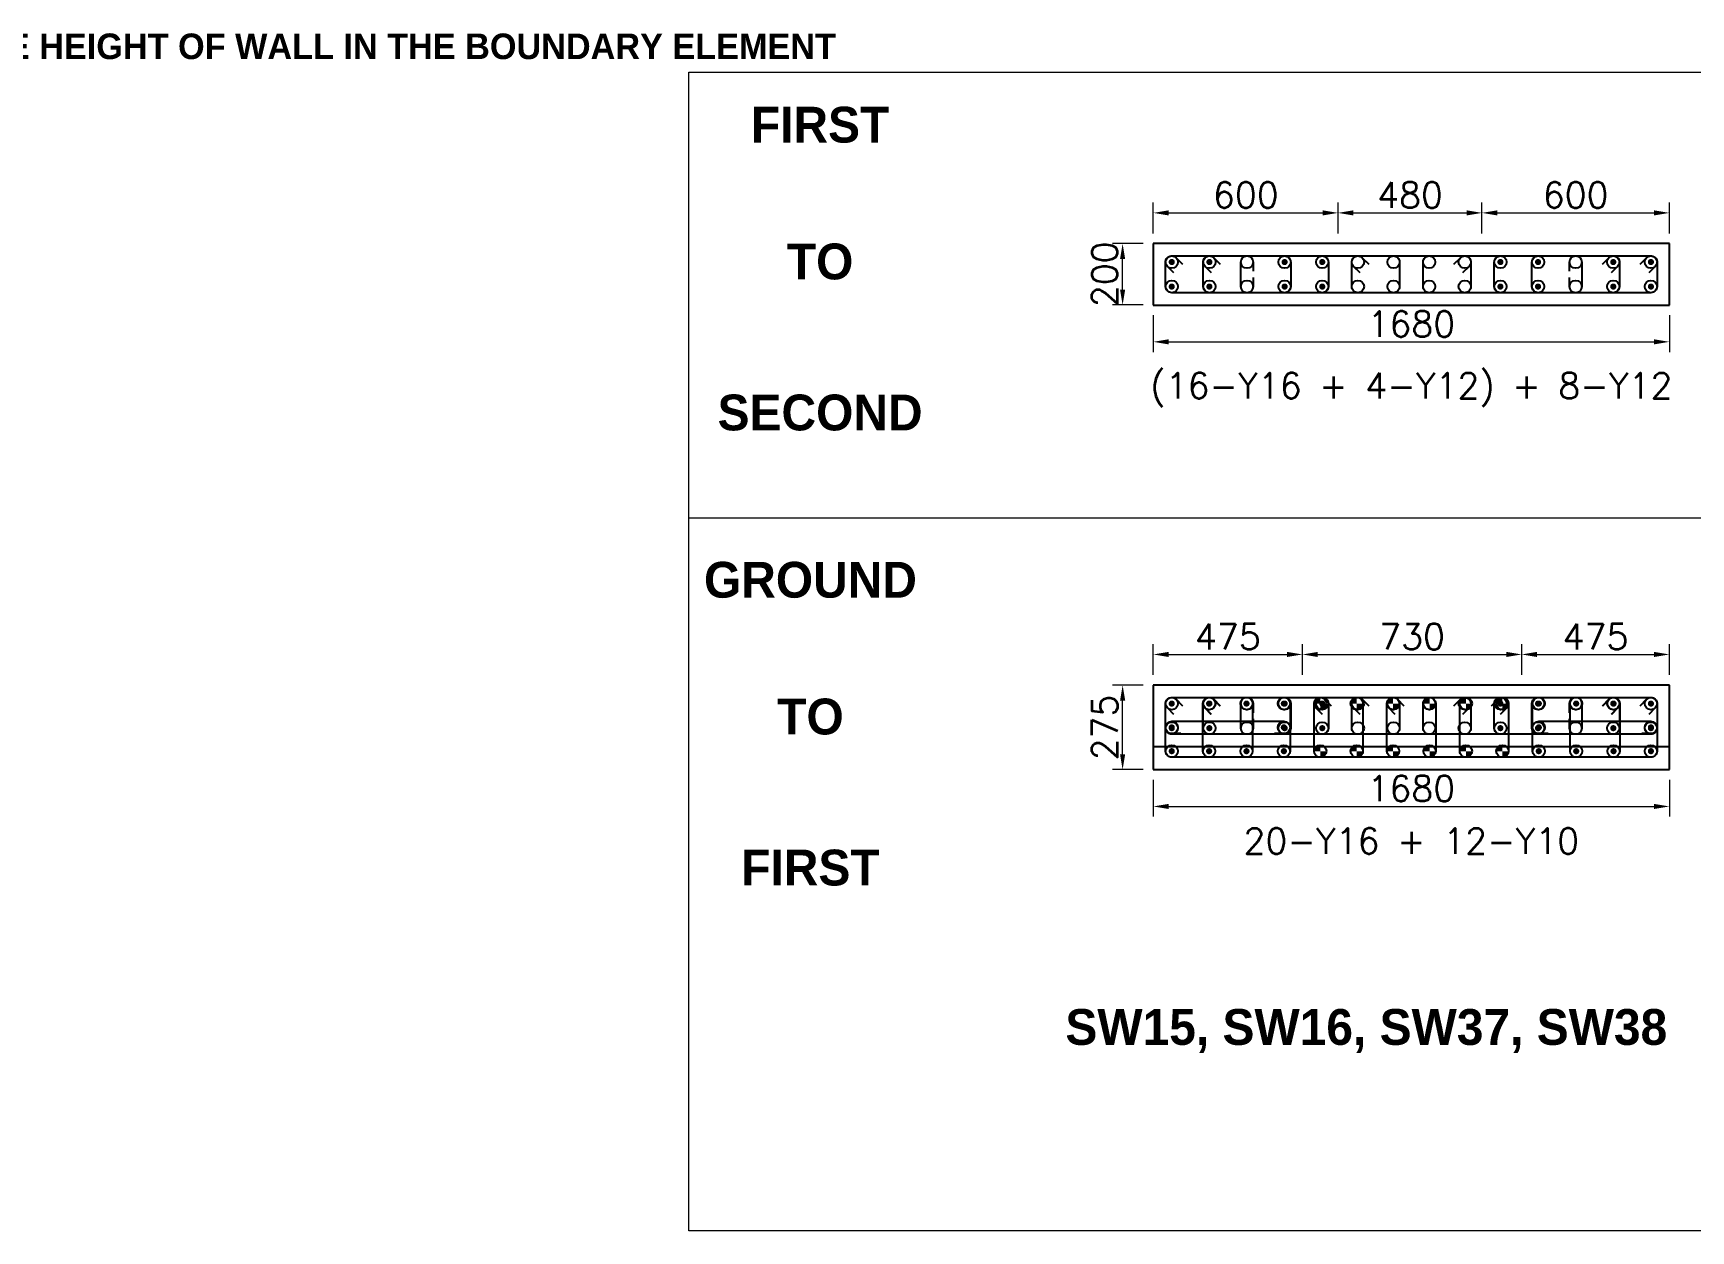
# Model space of a CAD drawing. Header units: millimetres. Extents: x -28707963 to -28231469, y 696001 to 896471.
# Drawn here: x -28315247 to -28299056, y 775321 to 787026 of the extents above; entities that cross this region are included whole.
import ezdxf
from ezdxf.enums import TextEntityAlignment as Align

# ---------------------------------------------------------------- set-up
doc = ezdxf.new("R2010")
doc.units = ezdxf.units.MM
doc.header["$MEASUREMENT"] = 0
doc.header["$PDMODE"] = 34
doc.header["$PDSIZE"] = -8
doc.layers.get('0').update_dxf_attribs({"lineweight": 5})
for name, color, linetype in [('09 COL TEXT-SCH', 2, 'Continuous'), ('14 REINF', 6, 'Continuous'), ('23 STIRRUPS', 5, 'Continuous'), ('SUB TITLE', 3, 'Continuous'), ('TEXT', 4, 'Continuous')]:
    doc.layers.add(name, color=color, linetype=linetype)
doc.layers.add('19 COLUMN', color=1, linetype='Continuous', lineweight=25)
doc.styles.add('adani bold', font='')
doc.styles.add('ROMANS', font='simplex.shx')
doc.styles.get('adani bold').set_extended_font_data('Adani Bold', bold=True)
doc.dimstyles.new('D 50', dxfattribs={"dimscale": 100, "dimtxt": 3, "dimasz": 1.5, "dimexe": 1, "dimexo": 1, "dimgap": 0.5, "dimtad": 1, "dimdec": 0, "dimdsep": 46, "dimtxsty": 'ROMANS', "dimcen": 2.5, "dimclrd": 5, "dimclre": 5, "dimclrt": 4, "dimadec": 0, "dimazin": 0, "dimtfac": 1, "dimtdec": 0, "dimtmove": 0, "dimatfit": 3, "dimfxl": 1, "dimlwd": 0, "dimlwe": 0, "dimarcsym": 0})

# ---------------------------------------------------------------- blocks, each defined once
blk = doc.blocks.new('*D730')
at = {"color": 5, "lineweight": 0, "transparency": 16777216}
for p, q in [((-28304306, 779729), (-28304306, 779369)), ((-28299266, 779729), (-28299266, 779369)), ((-28304156, 779469), (-28299416, 779469))]:
    blk.add_line(p, q, dxfattribs=at)
at = {"color": 5, "transparency": 16777216}
for points in [[(-28304156, 779494), (-28304156, 779444), (-28304306, 779469)], [(-28299416, 779444), (-28299416, 779494), (-28299266, 779469)]]:
    blk.add_solid(points, dxfattribs=at)
at = {"layer": 'Defpoints', "color": 0, "transparency": 16777216}
for p in [(-28304306, 779829), (-28299266, 779829), (-28299266, 779469)]:
    blk.add_point(p, dxfattribs=at)
at = {"color": 4, "transparency": 16777216, "insert": (-28301786, 779644), "char_height": 250, "attachment_point": 5, "style": 'ROMANS'}
blk.add_mtext('1680', dxfattribs=at)
blk = doc.blocks.new('*D731')
at = {"color": 5, "lineweight": 0, "transparency": 16777216}
for p, q in [((-28304406, 780654), (-28304706, 780654)), ((-28304606, 779979), (-28304606, 780504)), ((-28304406, 779829), (-28304706, 779829))]:
    blk.add_line(p, q, dxfattribs=at)
at = {"color": 5, "transparency": 16777216}
for points in [[(-28304581, 780504), (-28304631, 780504), (-28304606, 780654)], [(-28304631, 779979), (-28304581, 779979), (-28304606, 779829)]]:
    blk.add_solid(points, dxfattribs=at)
at = {"layer": 'Defpoints', "color": 0, "transparency": 16777216}
for p in [(-28304606, 780654), (-28304306, 780654), (-28304306, 779829)]:
    blk.add_point(p, dxfattribs=at)
at = {"color": 4, "transparency": 16777216, "insert": (-28304781, 780241), "char_height": 250, "attachment_point": 5, "rotation": 90, "style": 'ROMANS'}
blk.add_mtext('275', dxfattribs=at)
blk = doc.blocks.new('*D732')
at = {"color": 5, "lineweight": 0, "transparency": 16777216}
for p, q in [((-28304306, 780754), (-28304306, 781054)), ((-28302850, 780754), (-28302850, 781054)), ((-28304156, 780954), (-28303000, 780954))]:
    blk.add_line(p, q, dxfattribs=at)
at = {"color": 5, "transparency": 16777216}
for points in [[(-28304156, 780979), (-28304156, 780929), (-28304306, 780954)], [(-28303000, 780929), (-28303000, 780979), (-28302850, 780954)]]:
    blk.add_solid(points, dxfattribs=at)
at = {"layer": 'Defpoints', "color": 0, "transparency": 16777216}
for p in [(-28302850, 780954), (-28304306, 780654), (-28302850, 780654)]:
    blk.add_point(p, dxfattribs=at)
at = {"color": 4, "transparency": 16777216, "insert": (-28303578, 781129), "char_height": 250, "attachment_point": 5, "style": 'ROMANS'}
blk.add_mtext('475', dxfattribs=at)
blk = doc.blocks.new('*D733')
at = {"color": 5, "lineweight": 0, "transparency": 16777216}
for p, q in [((-28302850, 780754), (-28302850, 781054)), ((-28300708, 780754), (-28300708, 781054)), ((-28302700, 780954), (-28300858, 780954))]:
    blk.add_line(p, q, dxfattribs=at)
at = {"color": 5, "transparency": 16777216}
for points in [[(-28302700, 780979), (-28302700, 780929), (-28302850, 780954)], [(-28300858, 780929), (-28300858, 780979), (-28300708, 780954)]]:
    blk.add_solid(points, dxfattribs=at)
at = {"layer": 'Defpoints', "color": 0, "transparency": 16777216}
for p in [(-28300708, 780954), (-28302850, 780654), (-28300708, 780654)]:
    blk.add_point(p, dxfattribs=at)
at = {"color": 4, "transparency": 16777216, "insert": (-28301779, 781129), "char_height": 250, "attachment_point": 5, "style": 'ROMANS'}
blk.add_mtext('730', dxfattribs=at)
blk = doc.blocks.new('*D734')
at = {"color": 5, "lineweight": 0, "transparency": 16777216}
for p, q in [((-28300708, 780754), (-28300708, 781054)), ((-28299266, 780754), (-28299266, 781054)), ((-28300558, 780954), (-28299416, 780954))]:
    blk.add_line(p, q, dxfattribs=at)
at = {"color": 5, "transparency": 16777216}
for points in [[(-28300558, 780979), (-28300558, 780929), (-28300708, 780954)], [(-28299416, 780929), (-28299416, 780979), (-28299266, 780954)]]:
    blk.add_solid(points, dxfattribs=at)
at = {"layer": 'Defpoints', "color": 0, "transparency": 16777216}
for p in [(-28299266, 780954), (-28300708, 780654), (-28299266, 780654)]:
    blk.add_point(p, dxfattribs=at)
at = {"color": 4, "transparency": 16777216, "insert": (-28299987, 781129), "char_height": 250, "attachment_point": 5, "style": 'ROMANS'}
blk.add_mtext('475', dxfattribs=at)
blk = doc.blocks.new('*D735')
at = {"color": 5, "lineweight": 0, "transparency": 16777216}
for p, q in [((-28304306, 784269), (-28304306, 783909)), ((-28299266, 784269), (-28299266, 783909)), ((-28304156, 784009), (-28299416, 784009))]:
    blk.add_line(p, q, dxfattribs=at)
at = {"color": 5, "transparency": 16777216}
for points in [[(-28304156, 784034), (-28304156, 783984), (-28304306, 784009)], [(-28299416, 783984), (-28299416, 784034), (-28299266, 784009)]]:
    blk.add_solid(points, dxfattribs=at)
at = {"layer": 'Defpoints', "color": 0, "transparency": 16777216}
for p in [(-28304306, 784369), (-28299266, 784369), (-28299266, 784009)]:
    blk.add_point(p, dxfattribs=at)
at = {"color": 4, "transparency": 16777216, "insert": (-28301786, 784184), "char_height": 250, "attachment_point": 5, "style": 'ROMANS'}
blk.add_mtext('1680', dxfattribs=at)
blk = doc.blocks.new('*D736')
at = {"color": 5, "lineweight": 0, "transparency": 16777216}
for p, q in [((-28304406, 784969), (-28304706, 784969)), ((-28304606, 784519), (-28304606, 784819)), ((-28304406, 784369), (-28304706, 784369))]:
    blk.add_line(p, q, dxfattribs=at)
at = {"color": 5, "transparency": 16777216}
for points in [[(-28304581, 784819), (-28304631, 784819), (-28304606, 784969)], [(-28304631, 784519), (-28304581, 784519), (-28304606, 784369)]]:
    blk.add_solid(points, dxfattribs=at)
at = {"layer": 'Defpoints', "color": 0, "transparency": 16777216}
for p in [(-28304606, 784969), (-28304306, 784969), (-28304306, 784369)]:
    blk.add_point(p, dxfattribs=at)
at = {"color": 4, "transparency": 16777216, "insert": (-28304781, 784669), "char_height": 250, "attachment_point": 5, "rotation": 90, "style": 'ROMANS'}
blk.add_mtext('200', dxfattribs=at)
blk = doc.blocks.new('*D737')
at = {"color": 5, "lineweight": 0, "transparency": 16777216}
for p, q in [((-28304306, 785069), (-28304306, 785369)), ((-28304156, 785269), (-28302651, 785269)), ((-28302501, 785069), (-28302501, 785369))]:
    blk.add_line(p, q, dxfattribs=at)
at = {"color": 5, "transparency": 16777216}
for points in [[(-28304156, 785294), (-28304156, 785244), (-28304306, 785269)], [(-28302651, 785244), (-28302651, 785294), (-28302501, 785269)]]:
    blk.add_solid(points, dxfattribs=at)
at = {"layer": 'Defpoints', "color": 0, "transparency": 16777216}
for p in [(-28302501, 785269), (-28304306, 784969), (-28302501, 784969)]:
    blk.add_point(p, dxfattribs=at)
at = {"color": 4, "transparency": 16777216, "insert": (-28303403, 785444), "char_height": 250, "attachment_point": 5, "style": 'ROMANS'}
blk.add_mtext('600', dxfattribs=at)
blk = doc.blocks.new('*D738')
at = {"color": 5, "lineweight": 0, "transparency": 16777216}
for p, q in [((-28302501, 785069), (-28302501, 785369)), ((-28302351, 785269), (-28301246, 785269)), ((-28301096, 785069), (-28301096, 785369))]:
    blk.add_line(p, q, dxfattribs=at)
at = {"color": 5, "transparency": 16777216}
for points in [[(-28302351, 785294), (-28302351, 785244), (-28302501, 785269)], [(-28301246, 785244), (-28301246, 785294), (-28301096, 785269)]]:
    blk.add_solid(points, dxfattribs=at)
at = {"layer": 'Defpoints', "color": 0, "transparency": 16777216}
for p in [(-28301096, 785269), (-28302501, 784969), (-28301096, 784969)]:
    blk.add_point(p, dxfattribs=at)
at = {"color": 4, "transparency": 16777216, "insert": (-28301799, 785444), "char_height": 250, "attachment_point": 5, "style": 'ROMANS'}
blk.add_mtext('480', dxfattribs=at)
blk = doc.blocks.new('*D739')
at = {"color": 5, "lineweight": 0, "transparency": 16777216}
for p, q in [((-28301096, 785069), (-28301096, 785369)), ((-28300946, 785269), (-28299416, 785269)), ((-28299266, 785069), (-28299266, 785369))]:
    blk.add_line(p, q, dxfattribs=at)
at = {"color": 5, "transparency": 16777216}
for points in [[(-28300946, 785294), (-28300946, 785244), (-28301096, 785269)], [(-28299416, 785244), (-28299416, 785294), (-28299266, 785269)]]:
    blk.add_solid(points, dxfattribs=at)
at = {"layer": 'Defpoints', "color": 0, "transparency": 16777216}
for p in [(-28299266, 785269), (-28301096, 784969), (-28299266, 784969)]:
    blk.add_point(p, dxfattribs=at)
at = {"color": 4, "transparency": 16777216, "insert": (-28300181, 785444), "char_height": 250, "attachment_point": 5, "style": 'ROMANS'}
blk.add_mtext('600', dxfattribs=at)

msp = doc.modelspace()

# ---------------------------------------------------------------- hatches: boundary and pattern name
at = {"layer": '14 REINF'}
h = msp.add_hatch(color=6, dxfattribs=at)
edge = h.paths.add_edge_path(flags=0)
edge.add_line((-28302735.4, 780473.9), (-28302675.4, 780473.9))
edge.add_line((-28302675.4, 780473.9), (-28302675.4, 780533.9))
edge.add_arc((-28302675.4, 780473.9), 60, 90, 180)
edge = h.paths.add_edge_path(flags=0)
edge.add_line((-28302615.4, 780473.9), (-28302675.4, 780473.9))
edge.add_line((-28302675.4, 780473.9), (-28302675.4, 780413.9))
edge.add_arc((-28302675.4, 780473.9), 60, 270, 360)
h = msp.add_hatch(color=6, dxfattribs=at)
edge = h.paths.add_edge_path(flags=0)
edge.add_line((-28302379.7, 780473.9), (-28302319.7, 780473.9))
edge.add_line((-28302319.7, 780473.9), (-28302319.7, 780533.9))
edge.add_arc((-28302319.7, 780473.9), 60, 90, 180)
edge = h.paths.add_edge_path(flags=0)
edge.add_line((-28302259.7, 780473.9), (-28302319.7, 780473.9))
edge.add_line((-28302319.7, 780473.9), (-28302319.7, 780413.9))
edge.add_arc((-28302319.7, 780473.9), 60, 270, 360)
h = msp.add_hatch(color=6, dxfattribs=at)
edge = h.paths.add_edge_path(flags=0)
edge.add_line((-28302024, 780473.9), (-28301964, 780473.9))
edge.add_line((-28301964, 780473.9), (-28301964, 780533.9))
edge.add_arc((-28301964, 780473.9), 60, 90, 180)
edge = h.paths.add_edge_path(flags=0)
edge.add_line((-28301904, 780473.9), (-28301964, 780473.9))
edge.add_line((-28301964, 780473.9), (-28301964, 780413.9))
edge.add_arc((-28301964, 780473.9), 60, 270, 360)
h = msp.add_hatch(color=6, dxfattribs=at)
edge = h.paths.add_edge_path(flags=0)
edge.add_line((-28301668.2, 780473.9), (-28301608.2, 780473.9))
edge.add_line((-28301608.2, 780473.9), (-28301608.2, 780533.9))
edge.add_arc((-28301608.2, 780473.9), 60, 90, 180)
edge = h.paths.add_edge_path(flags=0)
edge.add_line((-28301548.2, 780473.9), (-28301608.2, 780473.9))
edge.add_line((-28301608.2, 780473.9), (-28301608.2, 780413.9))
edge.add_arc((-28301608.2, 780473.9), 60, 270, 360)
h = msp.add_hatch(color=6, dxfattribs=at)
edge = h.paths.add_edge_path(flags=0)
edge.add_line((-28301312.5, 780473.9), (-28301252.5, 780473.9))
edge.add_line((-28301252.5, 780473.9), (-28301252.5, 780533.9))
edge.add_arc((-28301252.5, 780473.9), 60, 90, 180)
edge = h.paths.add_edge_path(flags=0)
edge.add_line((-28301192.5, 780473.9), (-28301252.5, 780473.9))
edge.add_line((-28301252.5, 780473.9), (-28301252.5, 780413.9))
edge.add_arc((-28301252.5, 780473.9), 60, 270, 360)
h = msp.add_hatch(color=6, dxfattribs=at)
edge = h.paths.add_edge_path(flags=0)
edge.add_line((-28300956.8, 780473.9), (-28300896.8, 780473.9))
edge.add_line((-28300896.8, 780473.9), (-28300896.8, 780533.9))
edge.add_arc((-28300896.8, 780473.9), 60, 90, 180)
edge = h.paths.add_edge_path(flags=0)
edge.add_line((-28300836.8, 780473.9), (-28300896.8, 780473.9))
edge.add_line((-28300896.8, 780473.9), (-28300896.8, 780413.9))
edge.add_arc((-28300896.8, 780473.9), 60, 270, 360)
h = msp.add_hatch(color=6, dxfattribs=at)
edge = h.paths.add_edge_path(flags=0)
edge.add_line((-28302735.4, 780008.9), (-28302675.4, 780008.9))
edge.add_line((-28302675.4, 780008.9), (-28302675.4, 780068.9))
edge.add_arc((-28302675.4, 780008.9), 60, 90, 180)
edge = h.paths.add_edge_path(flags=0)
edge.add_line((-28302615.4, 780008.9), (-28302675.4, 780008.9))
edge.add_line((-28302675.4, 780008.9), (-28302675.4, 779948.9))
edge.add_arc((-28302675.4, 780008.9), 60, 270, 360)
h = msp.add_hatch(color=6, dxfattribs=at)
edge = h.paths.add_edge_path(flags=0)
edge.add_line((-28302379.7, 780008.9), (-28302319.7, 780008.9))
edge.add_line((-28302319.7, 780008.9), (-28302319.7, 780068.9))
edge.add_arc((-28302319.7, 780008.9), 60, 90, 180)
edge = h.paths.add_edge_path(flags=0)
edge.add_line((-28302259.7, 780008.9), (-28302319.7, 780008.9))
edge.add_line((-28302319.7, 780008.9), (-28302319.7, 779948.9))
edge.add_arc((-28302319.7, 780008.9), 60, 270, 360)
h = msp.add_hatch(color=6, dxfattribs=at)
edge = h.paths.add_edge_path(flags=0)
edge.add_line((-28302024, 780008.9), (-28301964, 780008.9))
edge.add_line((-28301964, 780008.9), (-28301964, 780068.9))
edge.add_arc((-28301964, 780008.9), 60, 90, 180)
edge = h.paths.add_edge_path(flags=0)
edge.add_line((-28301904, 780008.9), (-28301964, 780008.9))
edge.add_line((-28301964, 780008.9), (-28301964, 779948.9))
edge.add_arc((-28301964, 780008.9), 60, 270, 360)
h = msp.add_hatch(color=6, dxfattribs=at)
edge = h.paths.add_edge_path(flags=0)
edge.add_line((-28301668.2, 780008.9), (-28301608.2, 780008.9))
edge.add_line((-28301608.2, 780008.9), (-28301608.2, 780068.9))
edge.add_arc((-28301608.2, 780008.9), 60, 90, 180)
edge = h.paths.add_edge_path(flags=0)
edge.add_line((-28301548.2, 780008.9), (-28301608.2, 780008.9))
edge.add_line((-28301608.2, 780008.9), (-28301608.2, 779948.9))
edge.add_arc((-28301608.2, 780008.9), 60, 270, 360)
h = msp.add_hatch(color=6, dxfattribs=at)
edge = h.paths.add_edge_path(flags=0)
edge.add_line((-28301312.5, 780008.9), (-28301252.5, 780008.9))
edge.add_line((-28301252.5, 780008.9), (-28301252.5, 780068.9))
edge.add_arc((-28301252.5, 780008.9), 60, 90, 180)
edge = h.paths.add_edge_path(flags=0)
edge.add_line((-28301192.5, 780008.9), (-28301252.5, 780008.9))
edge.add_line((-28301252.5, 780008.9), (-28301252.5, 779948.9))
edge.add_arc((-28301252.5, 780008.9), 60, 270, 360)
h = msp.add_hatch(color=6, dxfattribs=at)
edge = h.paths.add_edge_path(flags=0)
edge.add_line((-28300956.8, 780008.9), (-28300896.8, 780008.9))
edge.add_line((-28300896.8, 780008.9), (-28300896.8, 780068.9))
edge.add_arc((-28300896.8, 780008.9), 60, 90, 180)
edge = h.paths.add_edge_path(flags=0)
edge.add_line((-28300836.8, 780008.9), (-28300896.8, 780008.9))
edge.add_line((-28300896.8, 780008.9), (-28300896.8, 779948.9))
edge.add_arc((-28300896.8, 780008.9), 60, 270, 360)

# ---------------------------------------------------------------- linework, layer by layer
msp.add_line((-28308842.8, 782290.3), (-28295726.3, 782290.3))
msp.add_lwpolyline([(-28308842.8, 786644.1), (-28295726.3, 786644.1), (-28295726.3, 775321.4), (-28308842.8, 775321.4)], close=True)
at = {"layer": '14 REINF', "color": 0, "const_width": 30}
for points in [[(-28304141.1, 784788.9, 1), (-28304111.1, 784788.9, 1)], [(-28303773.6, 784788.9, 1), (-28303743.6, 784788.9, 1)], [(-28303038.6, 784788.9, 1), (-28303008.6, 784788.9, 1)], [(-28302671.1, 784788.9, 1), (-28302641.1, 784788.9, 1)], [(-28300931.1, 784788.9, 1), (-28300901.1, 784788.9, 1)], [(-28300563.6, 784788.9, 1), (-28300533.6, 784788.9, 1)], [(-28299828.6, 784788.9, 1), (-28299798.6, 784788.9, 1)], [(-28299461.1, 784788.9, 1), (-28299431.1, 784788.9, 1)], [(-28304141.1, 784548.9, 1), (-28304111.1, 784548.9, 1)], [(-28303773.6, 784548.9, 1), (-28303743.6, 784548.9, 1)], [(-28303038.6, 784548.9, 1), (-28303008.6, 784548.9, 1)], [(-28302671.1, 784548.9, 1), (-28302641.1, 784548.9, 1)], [(-28300931.1, 784548.9, 1), (-28300901.1, 784548.9, 1)], [(-28300563.6, 784548.9, 1), (-28300533.6, 784548.9, 1)], [(-28299828.6, 784548.9, 1), (-28299798.6, 784548.9, 1)], [(-28299461.1, 784548.9, 1), (-28299431.1, 784548.9, 1)], [(-28304141.1, 780473.9, 1), (-28304111.1, 780473.9, 1)], [(-28303773.6, 780473.9, 1), (-28303743.6, 780473.9, 1)], [(-28303038.6, 780473.9, 1), (-28303008.6, 780473.9, 1)], [(-28302671.1, 780473.9, 1), (-28302641.1, 780473.9, 1)], [(-28300931.1, 780473.9, 1), (-28300901.1, 780473.9, 1)], [(-28300563.6, 780473.9, 1), (-28300533.6, 780473.9, 1)], [(-28299828.6, 780473.9, 1), (-28299798.6, 780473.9, 1)], [(-28299461.1, 780473.9, 1), (-28299431.1, 780473.9, 1)], [(-28304141.1, 780233.9, 1), (-28304111.1, 780233.9, 1)], [(-28303773.6, 780233.9, 1), (-28303743.6, 780233.9, 1)], [(-28303038.6, 780233.9, 1), (-28303008.6, 780233.9, 1)], [(-28302671.1, 780233.9, 1), (-28302641.1, 780233.9, 1)], [(-28300931.1, 780233.9, 1), (-28300901.1, 780233.9, 1)], [(-28300563.6, 780233.9, 1), (-28300533.6, 780233.9, 1)], [(-28299828.6, 780233.9, 1), (-28299798.6, 780233.9, 1)], [(-28299461.1, 780233.9, 1), (-28299431.1, 780233.9, 1)]]:
    msp.add_lwpolyline(points, format="xyb", close=True, dxfattribs=at)
at = {"layer": '14 REINF', "color": 6, "const_width": 30}
for points in [[(-28304141.1, 780473.9, 1), (-28304111.1, 780473.9, 1)], [(-28303776.1, 780473.9, 1), (-28303746.1, 780473.9, 1)], [(-28303411.1, 780473.9, 1), (-28303381.1, 780473.9, 1)], [(-28303046.1, 780473.9, 1), (-28303016.1, 780473.9, 1)], [(-28300556.1, 780473.9, 1), (-28300526.1, 780473.9, 1)], [(-28300191.1, 780473.9, 1), (-28300161.1, 780473.9, 1)], [(-28299826.1, 780473.9, 1), (-28299796.1, 780473.9, 1)], [(-28299461.1, 780473.9, 1), (-28299431.1, 780473.9, 1)], [(-28304141.1, 780241.4, 1), (-28304111.1, 780241.4, 1)], [(-28303046.1, 780241.4, 1), (-28303016.1, 780241.4, 1)], [(-28300556.1, 780241.4, 1), (-28300526.1, 780241.4, 1)], [(-28299461.1, 780241.4, 1), (-28299431.1, 780241.4, 1)], [(-28304141.1, 780008.9, 1), (-28304111.1, 780008.9, 1)], [(-28303776.1, 780008.9, 1), (-28303746.1, 780008.9, 1)], [(-28303411.1, 780008.9, 1), (-28303381.1, 780008.9, 1)], [(-28303046.1, 780008.9, 1), (-28303016.1, 780008.9, 1)], [(-28300556.1, 780008.9, 1), (-28300526.1, 780008.9, 1)], [(-28300191.1, 780008.9, 1), (-28300161.1, 780008.9, 1)], [(-28299826.1, 780008.9, 1), (-28299796.1, 780008.9, 1)], [(-28299461.1, 780008.9, 1), (-28299431.1, 780008.9, 1)]]:
    msp.add_lwpolyline(points, format="xyb", close=True, dxfattribs=at)
at = {"layer": '14 REINF', "color": 0}
for centre in [(-28304126.1, 784788.9), (-28303758.6, 784788.9), (-28303391.1, 784788.9), (-28303023.6, 784788.9), (-28302656.1, 784788.9), (-28302308.1, 784788.9), (-28301960.1, 784788.9), (-28301612.1, 784788.9), (-28301264.1, 784788.9), (-28300916.1, 784788.9), (-28300548.6, 784788.9), (-28300181.1, 784788.9), (-28299813.6, 784788.9), (-28299446.1, 784788.9), (-28304126.1, 784548.9), (-28303758.6, 784548.9), (-28303391.1, 784548.9), (-28303023.6, 784548.9), (-28302656.1, 784548.9), (-28302308.1, 784548.9), (-28301960.1, 784548.9), (-28301612.1, 784548.9), (-28301264.1, 784548.9), (-28300916.1, 784548.9), (-28300548.6, 784548.9), (-28300181.1, 784548.9), (-28299813.6, 784548.9), (-28299446.1, 784548.9), (-28304126.1, 780473.9), (-28303758.6, 780473.9), (-28303391.1, 780473.9), (-28303023.6, 780473.9), (-28302656.1, 780473.9), (-28302308.1, 780473.9), (-28301960.1, 780473.9), (-28301612.1, 780473.9), (-28301264.1, 780473.9), (-28300916.1, 780473.9), (-28300548.6, 780473.9), (-28300181.1, 780473.9), (-28299813.6, 780473.9), (-28299446.1, 780473.9), (-28304126.1, 780233.9), (-28303758.6, 780233.9), (-28303391.1, 780233.9), (-28303023.6, 780233.9), (-28302656.1, 780233.9), (-28302308.1, 780233.9), (-28301960.1, 780233.9), (-28301612.1, 780233.9), (-28301264.1, 780233.9), (-28300916.1, 780233.9), (-28300548.6, 780233.9), (-28300181.1, 780233.9), (-28299813.6, 780233.9), (-28299446.1, 780233.9)]:
    msp.add_circle(centre, 60, dxfattribs=at)
at = {"layer": '14 REINF', "color": 6}
for centre in [(-28304126.1, 780473.9), (-28303761.1, 780473.9), (-28303396.1, 780473.9), (-28303031.1, 780473.9), (-28302675.4, 780473.9), (-28302319.7, 780473.9), (-28301964, 780473.9), (-28301608.2, 780473.9), (-28301252.5, 780473.9), (-28300896.8, 780473.9), (-28300541.1, 780473.9), (-28300176.1, 780473.9), (-28299811.1, 780473.9), (-28299446.1, 780473.9), (-28304126.1, 780241.4), (-28303031.1, 780241.4), (-28300541.1, 780241.4), (-28299446.1, 780241.4), (-28304126.1, 780008.9), (-28303761.1, 780008.9), (-28303396.1, 780008.9), (-28303031.1, 780008.9), (-28302675.4, 780008.9), (-28302319.7, 780008.9), (-28301964, 780008.9), (-28301608.2, 780008.9), (-28301252.5, 780008.9), (-28300896.8, 780008.9), (-28300541.1, 780008.9), (-28300176.1, 780008.9), (-28299811.1, 780008.9), (-28299446.1, 780008.9)]:
    msp.add_circle(centre, 60, dxfattribs=at)
at = {"layer": '19 COLUMN', "color": 0}
for points in [[(-28299266.1, 784968.9), (-28304306.1, 784968.9)], [(-28304306.1, 784368.9), (-28299266.1, 784368.9)], [(-28299266.1, 780653.9), (-28304306.1, 780653.9)], [(-28304306.1, 780053.9), (-28299266.1, 780053.9)]]:
    msp.add_lwpolyline(points, dxfattribs=at)
at = {"layer": '19 COLUMN', "color": 4}
for points in [[(-28304306.1, 784968.9), (-28304306.1, 784368.9)], [(-28299266.1, 784368.9), (-28299266.1, 784968.9)], [(-28299266.1, 780653.9), (-28304306.1, 780653.9)], [(-28304306.1, 780653.9), (-28304306.1, 779828.9)], [(-28299266.1, 779828.9), (-28299266.1, 780653.9)], [(-28304306.1, 779828.9), (-28299266.1, 779828.9)]]:
    msp.add_lwpolyline(points, dxfattribs=at)
at = {"layer": '23 STIRRUPS', "color": 0}
for points in [[(-28304104.9, 784682.8), (-28304168.5, 784746.4, -0.668178), (-28304126.1, 784848.9), (-28299446.1, 784848.9, -0.4142136), (-28299386.1, 784788.9), (-28299386.1, 784548.9, -0.4142136), (-28299446.1, 784488.9), (-28304126.1, 784488.9, -0.4142136), (-28304186.1, 784548.9), (-28304186.1, 784788.9, -0.6681793), (-28304083.7, 784831.3), (-28304020, 784767.6)], [(-28304104.9, 784682.8), (-28304168.5, 784746.4, -0.668178), (-28304126.1, 784848.9), (-28302656.1, 784848.9, -0.4142136), (-28302596.1, 784788.9), (-28302596.1, 784548.9, -0.4142136), (-28302656.1, 784488.9), (-28304126.1, 784488.9, -0.4142136), (-28304186.1, 784548.9), (-28304186.1, 784788.9, -0.6681793), (-28304083.7, 784831.3), (-28304020, 784767.6)], [(-28303737.4, 784682.8), (-28303801, 784746.4, -0.668178), (-28303758.6, 784848.9), (-28303023.6, 784848.9, -0.4142136), (-28302963.6, 784788.9), (-28302963.6, 784548.9, -0.4142136), (-28303023.6, 784488.9), (-28303758.6, 784488.9, -0.4142136), (-28303818.6, 784548.9), (-28303818.6, 784788.9, -0.6681793), (-28303716.2, 784831.3), (-28303652.5, 784767.6)], [(-28303331.1, 784638.9), (-28303331.1, 784548.9, -1), (-28303451.1, 784548.9), (-28303451.1, 784788.9, -1), (-28303331.1, 784788.9), (-28303331.1, 784698.9)], [(-28302286.9, 784682.8), (-28302350.5, 784746.4, -0.668178), (-28302308.1, 784848.9), (-28301960.1, 784848.9, -0.4142136), (-28301900.1, 784788.9), (-28301900.1, 784548.9, -0.4142136), (-28301960.1, 784488.9), (-28302308.1, 784488.9, -0.4142136), (-28302368.1, 784548.9), (-28302368.1, 784788.9, -0.6681793), (-28302265.7, 784831.3), (-28302202, 784767.6)], [(-28301370.2, 784767.6), (-28301306.5, 784831.3, -0.6681793), (-28301204.1, 784788.9), (-28301204.1, 784548.9, -0.4142136), (-28301264.1, 784488.9), (-28301612.1, 784488.9, -0.4142136), (-28301672.1, 784548.9), (-28301672.1, 784788.9, -0.4142136), (-28301612.1, 784848.9), (-28301264.1, 784848.9, -0.668178), (-28301221.7, 784746.4), (-28301285.3, 784682.8)], [(-28299552.2, 784767.6), (-28299488.5, 784831.3, -0.6681793), (-28299386.1, 784788.9), (-28299386.1, 784548.9, -0.4142136), (-28299446.1, 784488.9), (-28300916.1, 784488.9, -0.4142136), (-28300976.1, 784548.9), (-28300976.1, 784788.9, -0.4142136), (-28300916.1, 784848.9), (-28299446.1, 784848.9, -0.668178), (-28299403.7, 784746.4), (-28299467.3, 784682.8)], [(-28299919.7, 784767.6), (-28299856, 784831.3, -0.6681793), (-28299753.6, 784788.9), (-28299753.6, 784548.9, -0.4142136), (-28299813.6, 784488.9), (-28300548.6, 784488.9, -0.4142136), (-28300608.6, 784548.9), (-28300608.6, 784788.9, -0.4142136), (-28300548.6, 784848.9), (-28299813.6, 784848.9, -0.668178), (-28299771.2, 784746.4), (-28299834.8, 784682.8)], [(-28300241.1, 784698.9), (-28300241.1, 784788.9, -1), (-28300121.1, 784788.9), (-28300121.1, 784548.9, -1), (-28300241.1, 784548.9), (-28300241.1, 784638.9)], [(-28304104.9, 780367.8), (-28304168.5, 780431.4, -0.668178), (-28304126.1, 780533.9), (-28299446.1, 780533.9, -0.4142136), (-28299386.1, 780473.9), (-28299386.1, 780233.9, -0.4142136), (-28299446.1, 780173.9), (-28304126.1, 780173.9, -0.4142136), (-28304186.1, 780233.9), (-28304186.1, 780473.9, -0.6681793), (-28304083.7, 780516.3), (-28304020, 780452.6)], [(-28304104.9, 780367.8), (-28304168.5, 780431.4, -0.668178), (-28304126.1, 780533.9), (-28302656.1, 780533.9, -0.4142136), (-28302596.1, 780473.9), (-28302596.1, 780233.9, -0.4142136), (-28302656.1, 780173.9), (-28304126.1, 780173.9, -0.4142136), (-28304186.1, 780233.9), (-28304186.1, 780473.9, -0.6681793), (-28304083.7, 780516.3), (-28304020, 780452.6)], [(-28303737.4, 780367.8), (-28303801, 780431.4, -0.668178), (-28303758.6, 780533.9), (-28303023.6, 780533.9, -0.4142136), (-28302963.6, 780473.9), (-28302963.6, 780233.9, -0.4142136), (-28303023.6, 780173.9), (-28303758.6, 780173.9, -0.4142136), (-28303818.6, 780233.9), (-28303818.6, 780473.9, -0.6681793), (-28303716.2, 780516.3), (-28303652.5, 780452.6)], [(-28303331.1, 780323.9), (-28303331.1, 780233.9, -1), (-28303451.1, 780233.9), (-28303451.1, 780473.9, -1), (-28303331.1, 780473.9), (-28303331.1, 780383.9)], [(-28302286.9, 780367.8), (-28302350.5, 780431.4, -0.668178), (-28302308.1, 780533.9), (-28301960.1, 780533.9, -0.4142136), (-28301900.1, 780473.9), (-28301900.1, 780233.9, -0.4142136), (-28301960.1, 780173.9), (-28302308.1, 780173.9, -0.4142136), (-28302368.1, 780233.9), (-28302368.1, 780473.9, -0.6681793), (-28302265.7, 780516.3), (-28302202, 780452.6)], [(-28301370.2, 780452.6), (-28301306.5, 780516.3, -0.6681793), (-28301204.1, 780473.9), (-28301204.1, 780233.9, -0.4142136), (-28301264.1, 780173.9), (-28301612.1, 780173.9, -0.4142136), (-28301672.1, 780233.9), (-28301672.1, 780473.9, -0.4142136), (-28301612.1, 780533.9), (-28301264.1, 780533.9, -0.668178), (-28301221.7, 780431.4), (-28301285.3, 780367.8)], [(-28299552.2, 780452.6), (-28299488.5, 780516.3, -0.6681793), (-28299386.1, 780473.9), (-28299386.1, 780233.9, -0.4142136), (-28299446.1, 780173.9), (-28300916.1, 780173.9, -0.4142136), (-28300976.1, 780233.9), (-28300976.1, 780473.9, -0.4142136), (-28300916.1, 780533.9), (-28299446.1, 780533.9, -0.668178), (-28299403.7, 780431.4), (-28299467.3, 780367.8)], [(-28299919.7, 780452.6), (-28299856, 780516.3, -0.6681793), (-28299753.6, 780473.9), (-28299753.6, 780233.9, -0.4142136), (-28299813.6, 780173.9), (-28300548.6, 780173.9, -0.4142136), (-28300608.6, 780233.9), (-28300608.6, 780473.9, -0.4142136), (-28300548.6, 780533.9), (-28299813.6, 780533.9, -0.668178), (-28299771.2, 780431.4), (-28299834.8, 780367.8)], [(-28300241.1, 780383.9), (-28300241.1, 780473.9, -1), (-28300121.1, 780473.9), (-28300121.1, 780233.9, -1), (-28300241.1, 780233.9), (-28300241.1, 780323.9)]]:
    msp.add_lwpolyline(points, format="xyb", dxfattribs=at)
at = {"layer": '23 STIRRUPS', "color": 5}
for points in [[(-28304104.9, 780367.8), (-28304168.5, 780431.4, -0.668178), (-28304126.1, 780533.9), (-28299446.1, 780533.9, -0.4142136), (-28299386.1, 780473.9), (-28299386.1, 780008.9, -0.4142136), (-28299446.1, 779948.9), (-28304126.1, 779948.9, -0.4142136), (-28304186.1, 780008.9), (-28304186.1, 780473.9, -0.6681793), (-28304083.7, 780516.3), (-28304020, 780452.6)], [(-28304104.9, 780367.8), (-28304168.5, 780431.4, -0.668178), (-28304126.1, 780533.9), (-28303031.1, 780533.9, -0.4142136), (-28302971.1, 780473.9), (-28302971.1, 780008.9, -0.4142136), (-28303031.1, 779948.9), (-28304126.1, 779948.9, -0.4142136), (-28304186.1, 780008.9), (-28304186.1, 780473.9, -0.6681793), (-28304083.7, 780516.3), (-28304020, 780452.6)], [(-28303739.9, 780367.8), (-28303803.5, 780431.4, -0.6680424), (-28303761.1, 780533.9), (-28303396.1, 780533.9, -0.4141037), (-28303336.1, 780473.9), (-28303336.1, 780008.9, -0.4141037), (-28303396.1, 779948.9), (-28303761.1, 779948.9, -0.4141037), (-28303821.1, 780008.9), (-28303821.1, 780473.9, -0.6681793), (-28303718.6, 780516.3), (-28303655, 780452.6)], [(-28302654.2, 780367.8), (-28302717.8, 780431.4, -0.6681328), (-28302675.4, 780533.9), (-28302319.7, 780533.9, -0.4143234), (-28302259.7, 780473.9), (-28302259.7, 780008.9, -0.4143234), (-28302319.7, 779948.9), (-28302675.4, 779948.9, -0.414177), (-28302735.4, 780008.9), (-28302735.4, 780473.9, -0.6681793), (-28302632.9, 780516.3), (-28302569.3, 780452.6)], [(-28301942.7, 780367.8), (-28302006.4, 780431.4, -0.6679972), (-28301964, 780533.9), (-28301608.2, 780533.9, -0.4140671), (-28301548.2, 780473.9), (-28301548.2, 780008.9, -0.4140671), (-28301608.2, 779948.9), (-28301964, 779948.9, -0.4140671), (-28302024, 780008.9), (-28302024, 780473.9, -0.6681793), (-28301921.5, 780516.3), (-28301857.9, 780452.6)], [(-28301002.9, 780452.6), (-28300939.3, 780516.3, -0.6681793), (-28300836.8, 780473.9), (-28300836.8, 780008.9, -0.414177), (-28300896.8, 779948.9), (-28301252.5, 779948.9, -0.4143234), (-28301312.5, 780008.9), (-28301312.5, 780473.9, -0.4143234), (-28301252.5, 780533.9), (-28300896.8, 780533.9, -0.6681328), (-28300854.4, 780431.4), (-28300918, 780367.8)], [(-28299552.2, 780452.6), (-28299488.5, 780516.3, -0.6681793), (-28299386.1, 780473.9), (-28299386.1, 780008.9, -0.4142136), (-28299446.1, 779948.9), (-28300541.1, 779948.9, -0.4142136), (-28300601.1, 780008.9), (-28300601.1, 780473.9, -0.4142136), (-28300541.1, 780533.9), (-28299446.1, 780533.9, -0.668178), (-28299403.7, 780431.4), (-28299467.3, 780367.8)], [(-28299917.2, 780452.6), (-28299853.6, 780516.3, -0.6681793), (-28299751.1, 780473.9), (-28299751.1, 780008.9, -0.4141037), (-28299811.1, 779948.9), (-28300176.1, 779948.9, -0.4141037), (-28300236.1, 780008.9), (-28300236.1, 780473.9, -0.4141037), (-28300176.1, 780533.9), (-28299811.1, 780533.9, -0.6680424), (-28299768.7, 780431.4), (-28299832.3, 780367.8)], [(-28304036.1, 780181.4), (-28304126.1, 780181.4, -1), (-28304126.1, 780301.4), (-28303031.1, 780301.4, -1), (-28303031.1, 780181.4), (-28303121.1, 780181.4)], [(-28300451.1, 780181.4), (-28300541.1, 780181.4, -1), (-28300541.1, 780301.4), (-28299446.1, 780301.4, -1), (-28299446.1, 780181.4), (-28299536.1, 780181.4)]]:
    msp.add_lwpolyline(points, format="xyb", dxfattribs=at)

# ---------------------------------------------------------------- texts
at = {"layer": '09 COL TEXT-SCH', "color": 3, "linetype": 'Continuous', "style": 'ROMANS'}
for s, p in [('(16-Y16 + 4-Y12) + 8-Y12', (-28301786.1, 783580.8)), ('20-Y16 + 12-Y10', (-28301786.1, 779131.3))]:
    msp.add_text(s, height=250, dxfattribs=at).set_placement(p, align=Align.MIDDLE_CENTER)
at = {"layer": 'SUB TITLE', "style": 'adani bold'}
for s, p in [('FIRST', (-28307560.9, 786131.1)), ('TO', (-28307560.9, 784794.5)), ('SECOND', (-28307560.9, 783318.6)), ('GROUND', (-28307654.8, 781684)), ('TO', (-28307654.8, 780347.4)), ('FIRST', (-28307654.8, 778871.5))]:
    msp.add_text(s, height=350, dxfattribs=at).set_placement(p, align=Align.MIDDLE_CENTER)
msp.add_text('SW15, SW16, SW37, SW38', height=350, dxfattribs=at).set_placement((-28305165, 777139))
at = {"layer": 'TEXT', "style": 'adani bold'}
msp.add_text('1. BE = BOUNDARY ELEMENT AS PER IS 456 + IS 13920 - 2016. PROVIDE CONFINING REINFORCEMENT ACROSS ENTIRE HEIGHT OF WALL IN THE BOUNDARY ELEMENT', height=250, dxfattribs=at).set_placement((-28334786.1, 786771.8))

# ---------------------------------------------------------------- dimensions: what is measured, and where the dimension line sits
for p1, p2, distance, text, override, picture, middle in [((-28304306.1, 784968.9), (-28302500.7, 784968.9), 300, '600', {"dimtxt": 2.5, "dimtxsty": 'ROMANS'}, '*D737', (-28303403.4, 785443.9)), ((-28302500.7, 784968.9), (-28301096.4, 784968.9), 300, '480', {"dimtxt": 2.5, "dimtxsty": 'ROMANS'}, '*D738', (-28301798.6, 785443.9)), ((-28301096.4, 784968.9), (-28299266.1, 784968.9), 300, '600', {"dimtxt": 2.5, "dimtxsty": 'ROMANS'}, '*D739', (-28300181.3, 785443.9)), ((-28304306.1, 784368.9), (-28299266.1, 784368.9), -360, '1680', {"dimtxt": 2.5}, '*D735', (-28301786.1, 784183.9)), ((-28304306.1, 780653.9), (-28302850.4, 780653.9), 300, '475', {"dimtxt": 2.5, "dimtxsty": 'ROMANS'}, '*D732', (-28303578.3, 781128.9)), ((-28302850.4, 780653.9), (-28300707.6, 780653.9), 300, '730', {"dimtxt": 2.5, "dimtxsty": 'ROMANS'}, '*D733', (-28301779, 781128.9)), ((-28300707.6, 780653.9), (-28299266.1, 780653.9), 300, '475', {"dimtxt": 2.5, "dimtxsty": 'ROMANS'}, '*D734', (-28299986.8, 781128.9)), ((-28304306.1, 779828.9), (-28304306.1, 780653.9), 300, '275', {"dimtxt": 2.5}, '*D731', (-28304781.1, 780241.4)), ((-28304306.1, 779828.9), (-28299266.1, 779828.9), -360, '1680', {"dimtxt": 2.5}, '*D730', (-28301786.1, 779643.9))]:
    dim = msp.add_aligned_dim(p1=p1, p2=p2, distance=distance, text=text, dimstyle='D 50', override=override)
    dim.commit()
    dim.dimension.update_dxf_attribs({"geometry": picture, "text_midpoint": middle})
dim = msp.add_linear_dim(base=(-28304606.1, 784968.9), p1=(-28304306.1, 784368.9), p2=(-28304306.1, 784968.9), angle=90, text='200', dimstyle='D 50', override={"dimtxt": 2.5})
dim.commit()
dim.dimension.update_dxf_attribs({"geometry": '*D736', "text_midpoint": (-28304606.1, 784668.9), "dimtype": 161})

doc.saveas('drawing.dxf')
